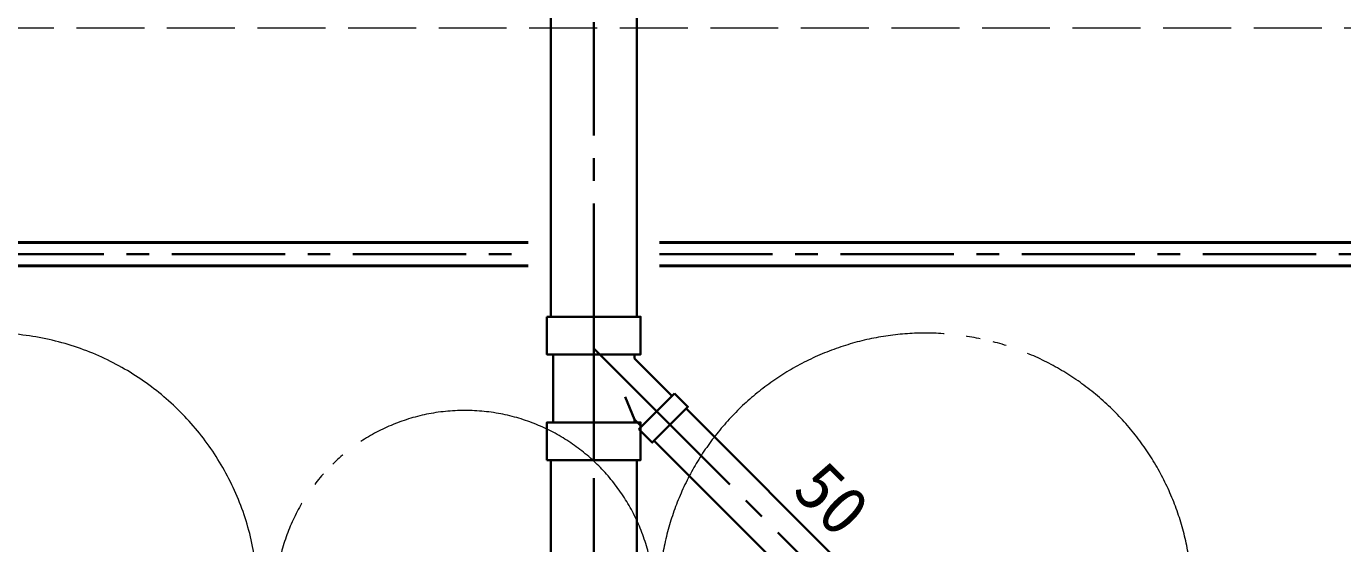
# Model space of a CAD drawing. Units: millimetres at full size, sheet at 1:30. Extents: x -16828 to 149130, y 47892 to 100313.
# Drawn here: x 21219 to 22963, y 58167 to 58853 of the extents above; entities that cross this region are included whole.
import ezdxf
from ezdxf.enums import TextEntityAlignment as Align

# ---------------------------------------------------------------- set-up
doc = ezdxf.new("R2010")
doc.units = ezdxf.units.MM
doc.header["$LTSCALE"] = 30
for name, pattern in [('CHAIN1', [8, 5, -1, 1, -1]), ('DASHED3', [4, 3, -1]), ('LONG_DOUBLE_CHAIN', [21.8, 18, -1, 0.6, -0.6, 0.6, -1])]:
    doc.linetypes.add(name, pattern=pattern)
for name, color, linetype, lineweight in [('0-1', 7, 'Continuous', 15), ('3-4_AIHO30-厨房機器', 7, 'Continuous', 15), ('9-9_配管－汚水１：硬質塩ビ管（ＤＶ）', 2, 'Continuous', 30), ('9-A_配管－給水３：ＶＬＰ(ＶＤ)', 5, 'Continuous', 40)]:
    doc.layers.add(name, color=color, linetype=linetype, lineweight=lineweight)
doc.styles.add('ＭＳ ゴシック', font='')
doc.styles.get('ＭＳ ゴシック').set_extended_font_data('MS Gothic')

msp = doc.modelspace()

# ---------------------------------------------------------------- linework, layer by layer
at = {"layer": '0-1', "linetype": 'DASHED3'}
msp.add_line((16364.96, 58850.86), (23009.96, 58850.86), dxfattribs=at)
at = {"layer": '3-4_AIHO30-厨房機器', "linetype": 'LONG_DOUBLE_CHAIN'}
for centre, radius, start in [((22410.08, 58092.97), 353.5, 340), ((21799.58, 58092.97), 251, 0)]:
    msp.add_arc(centre, radius, start, 180, dxfattribs=at)
msp.add_ellipse((21170.83, 58092.97), major_axis=(354.75, 0), ratio=0.996483, start_param=6.2831853, end_param=10.9751359, dxfattribs=at)
at = {"layer": '9-9_配管－汚水１：硬質塩ビ管（ＤＶ）'}
for p, q in [((21913.48, 60318.88), (21913.48, 58468.21)), ((22027.48, 58468.21), (22027.48, 60318.88)), ((21916.59, 58418.22), (21916.59, 58328.22)), ((22024.38, 58412.77), (22024.39, 58418.22)), ((22074.15, 58363.01), (22024.38, 58412.77)), ((22024.38, 58331.88), (22011.88, 58362.06)), ((22030.24, 58319.09), (22077.61, 58366.47)), ((22341.65, 58097.48), (22092.82, 58346.34)), ((22024.39, 58328.22), (22024.38, 58331.88)), ((22033.7, 58322.56), (22024.38, 58331.88)), ((22050.39, 58303.91), (22299.23, 58055.05)), ((21913.48, 58278.25), (21913.48, 58104.42)), ((22027.48, 58104.42), (22027.48, 58278.25))]:
    msp.add_line(p, q, dxfattribs=at)
at = {"layer": '9-9_配管－汚水１：硬質塩ビ管（ＤＶ）', "linetype": 'CHAIN1'}
for p, q in [((21970.48, 58468.21), (21970.48, 60318.88)), ((21970.48, 58468.21), (21970.48, 58426.22)), ((21970.48, 58278.25), (21970.48, 58426.22)), ((22071.6, 58325.13), (21970.48, 58426.22)), ((22320.44, 58076.27), (22071.6, 58325.13)), ((21970.48, 58104.42), (21970.48, 58278.25))]:
    msp.add_line(p, q, dxfattribs=at)
at = {"layer": '9-9_配管－汚水１：硬質塩ビ管（ＤＶ）'}
for points in [[(21908.48, 58468.22), (22032.48, 58468.22), (22032.48, 58418.22), (21908.48, 58418.22)], [(21908.48, 58278.22), (22032.48, 58278.22), (22032.48, 58328.22), (21908.48, 58328.22)]]:
    msp.add_lwpolyline(points, close=True, dxfattribs=at)
msp.add_lwpolyline([(22030.24, 58319.09), (22047.91, 58301.42), (22095.29, 58348.79), (22077.61, 58366.47)], dxfattribs=at)
at = {"layer": '9-A_配管－給水３：ＶＬＰ(ＶＤ)'}
for p, q in [((21883.48, 58566.36), (19971.38, 58566.36)), ((25089.94, 58566.36), (22057.48, 58566.36)), ((19971.38, 58535.36), (21883.48, 58535.36)), ((22057.48, 58535.36), (25089.94, 58535.36))]:
    msp.add_line(p, q, dxfattribs=at)
at = {"layer": '9-A_配管－給水３：ＶＬＰ(ＶＤ)', "color": 2, "linetype": 'CHAIN1', "lineweight": 30}
for p, q in [((19971.38, 58550.86), (21883.48, 58550.86)), ((22057.48, 58550.86), (25089.94, 58550.86))]:
    msp.add_line(p, q, dxfattribs=at)

# ---------------------------------------------------------------- texts
at = {"layer": '9-9_配管－汚水１：硬質塩ビ管（ＤＶ）', "color": 7, "style": 'ＭＳ ゴシック'}
msp.add_text('50', height=65.98, rotation=314.998, dxfattribs=at).set_placement((22217.23, 58221.91), align=Align.BOTTOM_LEFT)

doc.saveas('drawing.dxf')
